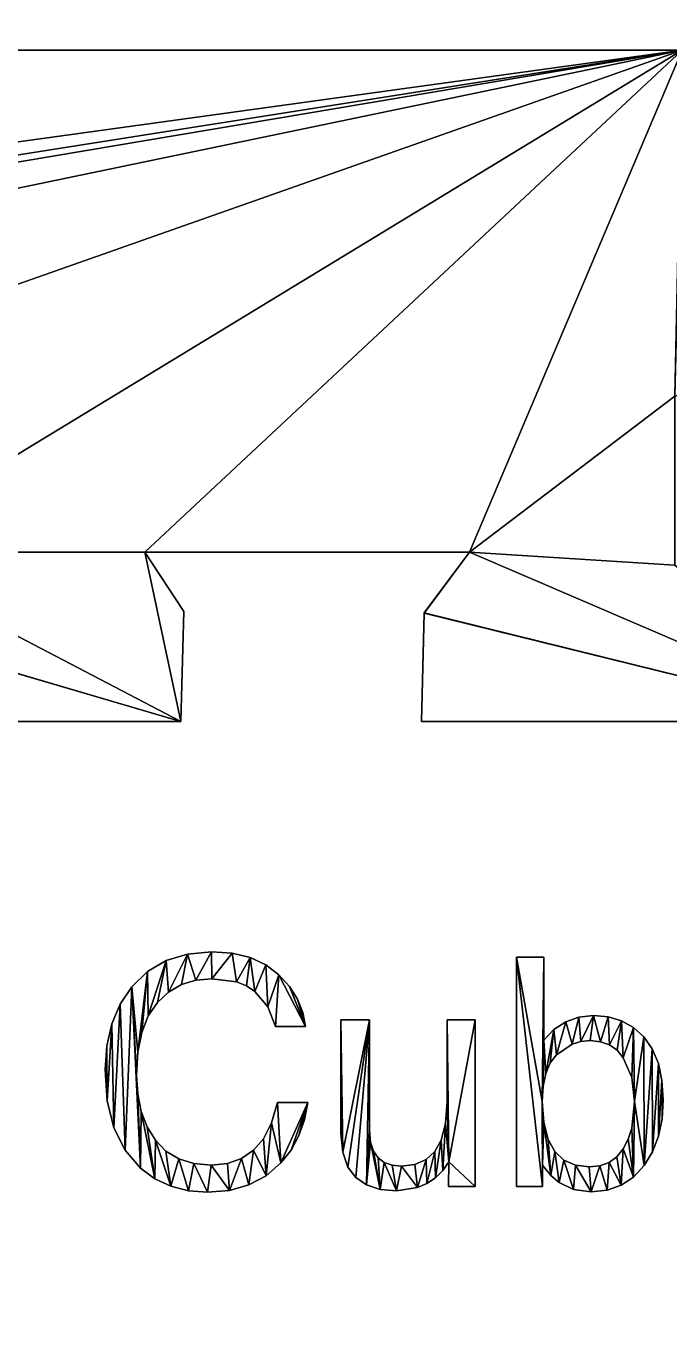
# Model space of a CAD drawing. Extents: x -74 to 237, y -40 to 259.
# Drawn here: x -1.8 to 24.8, y -29.3 to 24.5 of the extents above; entities that cross this region are included whole.
import ezdxf

# ---------------------------------------------------------------- set-up
doc = ezdxf.new("R2010")
doc.units = 0
doc.layers.get('0').update_dxf_attribs({"color": 13, "linetype": 'CONTINUOUS'})

# ---------------------------------------------------------------- blocks, each defined once
blk = doc.blocks.new('GROUP_1')
for p, q in [((98.957, 60.282, 0), (29.544, 60.282, 0)), ((98.957, 60.282, 10), (29.544, 60.282, 10)), ((76.694, 39.485, 0), (90.145, 39.485, 0)), ((78.312, 37.022, 0), (76.694, 39.485, 0)), ((78.312, 37.021, 10), (76.694, 39.485, 10)), ((76.694, 39.485, 10), (90.145, 39.485, 10)), ((76.694, 39.485, 0), (76.694, 39.485, 10)), ((90.145, 39.485, 0), (88.269, 36.96, 0)), ((90.145, 39.485, 10), (88.269, 36.959, 10)), ((90.145, 39.485, 0), (90.145, 39.485, 10)), ((78.191, 32.463, 0), (78.312, 37.022, 0)), ((78.191, 32.462, 10), (78.312, 37.021, 10)), ((78.312, 37.022, 0), (78.312, 37.021, 10)), ((88.269, 36.96, 0), (88.158, 32.463, 0)), ((88.269, 36.959, 10), (88.158, 32.462, 10)), ((88.269, 36.96, 0), (88.269, 36.959, 10)), ((62.767, 32.463, 0), (78.191, 32.463, 0)), ((62.767, 32.462, 10), (78.191, 32.462, 10)), ((78.191, 32.463, 0), (78.191, 32.462, 10)), ((88.158, 32.463, 0), (106.48, 32.462, 0)), ((88.158, 32.463, 0), (88.158, 32.462, 10)), ((88.158, 32.462, 10), (106.48, 32.462, 10))]:
    blk.add_line(p, q)
at = {"color": 178}
for p, q in [((80.312, 22.857, 0.051), (81.059, 22.68, 0.051)), ((81.059, 22.68, 0.051), (81.706, 22.384, 0.051)), ((92.097, 22.691, 0.051), (93.225, 22.691, 0.051)), ((92.097, 13.194, 0.051), (92.097, 22.691, 0.051)), ((93.225, 22.691, 0.051), (93.225, 19.257, 0.051)), ((81.706, 22.384, 0.051), (82.253, 21.969, 0.051)), ((78.213, 21.556, 0.051), (77.682, 21.249, 0.051)), ((78.811, 21.74, 0.051), (78.213, 21.556, 0.051)), ((80.908, 21.501, 0.051), (80.495, 21.668, 0.051)), ((82.253, 21.969, 0.051), (82.694, 21.48, 0.051)), ((77.682, 21.249, 0.051), (77.218, 20.819, 0.051)), ((81.257, 21.267, 0.051), (80.908, 21.501, 0.051)), ((82.694, 21.48, 0.051), (83.024, 20.958, 0.051)), ((77.218, 20.819, 0.051), (76.842, 20.263, 0.051)), ((83.024, 20.958, 0.051), (83.245, 20.404, 0.051)), ((76.842, 20.263, 0.051), (76.573, 19.575, 0.051)), ((83.245, 20.404, 0.051), (83.355, 19.817, 0.051)), ((84.823, 20.094, 0.051), (86.009, 20.094, 0.051)), ((89.217, 20.094, 0.051), (90.377, 20.094, 0.051)), ((90.377, 20.094, 0.051), (90.377, 13.194, 0.051)), ((93.642, 19.694, 0.051), (94.133, 20.014, 0.051)), ((94.133, 20.014, 0.051), (94.684, 20.21, 0.051)), ((94.684, 20.21, 0.051), (95.28, 20.275, 0.051)), ((95.28, 20.275, 0.051), (95.894, 20.22, 0.051)), ((95.894, 20.22, 0.051), (96.447, 20.053, 0.051)), ((96.447, 20.053, 0.051), (96.939, 19.777, 0.051)), ((83.355, 19.817, 0.051), (82.105, 19.817, 0.051)), ((93.225, 19.257, 0.051), (93.642, 19.694, 0.051)), ((96.939, 19.777, 0.051), (97.37, 19.389, 0.051)), ((97.37, 19.389, 0.051), (97.721, 18.894, 0.051)), ((94.401, 19.091, 0.051), (93.756, 18.651, 0.051)), ((94.761, 19.201, 0.051), (94.401, 19.091, 0.051)), ((95.145, 19.238, 0.051), (94.761, 19.201, 0.051)), ((95.571, 19.193, 0.051), (95.145, 19.238, 0.051)), ((95.943, 19.059, 0.051), (95.571, 19.193, 0.051)), ((96.259, 18.835, 0.051), (95.943, 19.059, 0.051)), ((97.721, 18.894, 0.051), (97.972, 18.293, 0.051)), ((93.495, 18.311, 0.051), (93.309, 17.875, 0.051)), ((93.756, 18.651, 0.051), (93.495, 18.311, 0.051)), ((96.52, 18.523, 0.051), (96.259, 18.835, 0.051)), ((93.309, 17.875, 0.051), (93.197, 17.344, 0.051)), ((97.972, 18.293, 0.051), (98.122, 17.587, 0.051)), ((93.197, 17.344, 0.051), (93.16, 16.719, 0.051)), ((98.122, 17.587, 0.051), (98.173, 16.777, 0.051)), ((76.406, 17.016, 0.051), (76.552, 16.302, 0.051)), ((93.16, 16.719, 0.051), (93.221, 15.838, 0.051)), ((98.173, 16.777, 0.051), (98.123, 15.993, 0.051)), ((76.552, 16.302, 0.051), (76.795, 15.667, 0.051)), ((81.952, 15.829, 0.051), (82.195, 16.673, 0.051)), ((82.195, 16.673, 0.051), (83.445, 16.673, 0.051)), ((83.445, 16.673, 0.051), (83.313, 15.956, 0.051)), ((76.795, 15.667, 0.051), (77.134, 15.111, 0.051)), ((81.609, 15.166, 0.051), (81.952, 15.829, 0.051)), ((83.313, 15.956, 0.051), (83.084, 15.3, 0.051)), ((88.979, 15.114, 0.051), (89.158, 15.802, 0.051)), ((93.221, 15.838, 0.051), (93.405, 15.14, 0.051)), ((96.724, 15.151, 0.051), (96.87, 15.614, 0.051)), ((98.123, 15.993, 0.051), (97.974, 15.279, 0.051)), ((77.134, 15.111, 0.051), (77.57, 14.659, 0.051)), ((81.196, 14.69, 0.051), (81.609, 15.166, 0.051)), ((83.084, 15.3, 0.051), (82.759, 14.703, 0.051)), ((88.712, 14.641, 0.051), (88.979, 15.114, 0.051)), ((93.405, 15.14, 0.051), (93.683, 14.641, 0.051)), ((96.52, 14.747, 0.051), (96.724, 15.151, 0.051)), ((97.974, 15.279, 0.051), (97.727, 14.634, 0.051)), ((77.57, 14.659, 0.051), (78.101, 14.336, 0.051)), ((80.699, 14.349, 0.051), (81.196, 14.69, 0.051)), ((82.759, 14.703, 0.051), (82.337, 14.167, 0.051)), ((85.113, 13.993, 0.051), (84.896, 14.61, 0.051)), ((86.051, 15.034, 0.051), (86.176, 14.65, 0.051)), ((86.176, 14.65, 0.051), (86.364, 14.38, 0.051)), ((88.348, 14.303, 0.051), (88.712, 14.641, 0.051)), ((93.683, 14.641, 0.051), (94.061, 14.285, 0.051)), ((96.257, 14.42, 0.051), (96.52, 14.747, 0.051)), ((97.727, 14.634, 0.051), (97.38, 14.058, 0.051)), ((78.101, 14.336, 0.051), (78.728, 14.142, 0.051)), ((78.728, 14.142, 0.051), (79.45, 14.077, 0.051)), ((79.45, 14.077, 0.051), (80.117, 14.145, 0.051)), ((80.117, 14.145, 0.051), (80.699, 14.349, 0.051)), ((82.337, 14.167, 0.051), (81.724, 13.635, 0.051)), ((86.364, 14.38, 0.051), (86.619, 14.187, 0.051)), ((86.619, 14.187, 0.051), (86.941, 14.071, 0.051)), ((86.941, 14.071, 0.051), (87.33, 14.032, 0.051)), ((87.33, 14.032, 0.051), (87.887, 14.1, 0.051)), ((87.887, 14.1, 0.051), (88.348, 14.303, 0.051)), ((89.295, 14.212, 0.051), (89.042, 13.85, 0.051)), ((89.282, 13.194, 0.051), (89.295, 14.212, 0.051)), ((93.523, 13.649, 0.051), (93.167, 14.077, 0.051)), ((93.167, 14.077, 0.051), (93.167, 13.194, 0.051)), ((94.061, 14.285, 0.051), (94.537, 14.071, 0.051)), ((94.537, 14.071, 0.051), (95.112, 14, 0.051)), ((95.112, 14, 0.051), (95.553, 14.046, 0.051)), ((95.553, 14.046, 0.051), (95.935, 14.187, 0.051)), ((95.935, 14.187, 0.051), (96.257, 14.42, 0.051)), ((97.38, 14.058, 0.051), (96.946, 13.584, 0.051)), ((77.778, 13.199, 0.051), (77.119, 13.511, 0.051)), ((85.44, 13.562, 0.051), (85.113, 13.993, 0.051)), ((85.883, 13.254, 0.051), (85.44, 13.562, 0.051)), ((88.734, 13.549, 0.051), (88.385, 13.312, 0.051)), ((89.042, 13.85, 0.051), (88.734, 13.549, 0.051)), ((93.856, 13.356, 0.051), (93.523, 13.649, 0.051)), ((96.946, 13.584, 0.051), (96.435, 13.246, 0.051)), ((78.504, 13.012, 0.051), (77.778, 13.199, 0.051)), ((86.445, 13.069, 0.051), (85.883, 13.254, 0.051)), ((87.123, 13.008, 0.051), (86.445, 13.069, 0.051)), ((88, 13.143, 0.051), (87.123, 13.008, 0.051)), ((88.385, 13.312, 0.051), (88, 13.143, 0.051)), ((90.377, 13.194, 0.051), (89.282, 13.194, 0.051)), ((93.167, 13.194, 0.051), (92.097, 13.194, 0.051)), ((94.458, 13.07, 0.051), (93.856, 13.356, 0.051)), ((95.183, 12.975, 0.051), (94.458, 13.07, 0.051)), ((95.847, 13.043, 0.051), (95.183, 12.975, 0.051)), ((96.435, 13.246, 0.051), (95.847, 13.043, 0.051))]:
    blk.add_line(p, q, dxfattribs=at)
for points in [[(77.119, 13.511, 0.051), (76.525, 13.948, 0.051), (75.88, 14.698, 0.051), (75.419, 15.628, 0.051), (75.142, 16.737, 0.051), (75.05, 18.026, 0.051), (75.119, 19.026, 0.051), (75.327, 19.932, 0.051), (75.673, 20.743, 0.051), (76.158, 21.46, 0.051), (76.814, 22.097, 0.051), (77.584, 22.552, 0.051), (78.467, 22.825, 0.051), (79.463, 22.916, 0.051), (80.312, 22.857, 0.051)], [(80.495, 21.668, 0.051), (79.476, 21.802, 0.051), (78.811, 21.74, 0.051)], [(82.105, 19.817, 0.051), (81.787, 20.637, 0.051), (81.257, 21.267, 0.051)], [(84.896, 14.61, 0.051), (84.823, 15.404, 0.051), (84.823, 20.094, 0.051)], [(86.009, 20.094, 0.051), (86.009, 15.514, 0.051), (86.051, 15.034, 0.051)], [(89.158, 15.802, 0.051), (89.217, 16.706, 0.051), (89.217, 20.094, 0.051)], [(76.573, 19.575, 0.051), (76.412, 18.757, 0.051), (76.358, 17.807, 0.051), (76.406, 17.016, 0.051)], [(96.87, 15.614, 0.051), (96.987, 16.719, 0.051), (96.87, 17.714, 0.051), (96.52, 18.523, 0.051)], [(81.724, 13.635, 0.051), (81.013, 13.254, 0.051), (80.203, 13.026, 0.051), (79.296, 12.95, 0.051), (78.504, 13.012, 0.051)]]:
    blk.add_polyline3d(points, dxfattribs=at)
mesh = blk.add_polyface()
corners = [(29.544, 103.639, 0), (53.445, 110.336, 0), (114.584, 103.639, 0), (34.664, 119.937, 0), (34.447, 120.09, 0), (34.259, 120.278, 0), (34.107, 120.495, 0), (62.053, 110.336, 0), (62.054, 120.765, 0), (77.318, 120.359, 0), (85.926, 120.359, 0), (88.269, 36.96, 0), (106.48, 32.462, 0), (88.158, 32.463, 0), (90.145, 39.485, 0), (98.654, 38.949, 0), (98.654, 45.949, 0), (127.995, 25.795, 0), (106.48, 7.449, 0), (98.957, 60.282, 0), (30.746, 50.864, 0), (29.544, 60.282, 0), (39.255, 50.864, 0), (53.447, 52.625, 0), (39.255, 45.891, 0), (51.303, 39.485, 0), (62.054, 52.625, 0), (62.056, 47.283, 0), (64.754, 39.485, 0), (76.694, 39.485, 0), (98.957, 58.341, 0), (130.021, 53.059, 0), (130.021, 58.341, 0), (62.878, 36.96, 0), (78.191, 32.463, 0), (62.767, 32.463, 0), (78.312, 37.022, 0), (24.22, 121.172, 0), (27.833, 143.627), (24.494, 42.269, 0), (27.106, 32.436, 0), (30.746, 45.891, 0), (52.8, 32.463, 0), (52.921, 37.022, 0), (53.447, 47.283, 0), (14.919, 87.125, 0), (15.711, 121.172, 0), (20.742, 58.916, 0), (15.711, 126.144, 0)]
mesh.append_faces([[corners[k] for k in face] for face in [(11, 12, 13), (31, 30, 32), (33, 34, 35), (34, 29, 36), (42, 25, 43)]], dxfattribs={"vtx0": -1})
mesh.append_faces([[corners[k] for k in face] for face in [(0, 1, 2), (3, 0, 4), (4, 0, 5), (5, 0, 6), (15, 14, 16), (12, 17, 18), (19, 20, 21), (20, 19, 22), (22, 23, 24), (23, 19, 26), (26, 19, 27), (29, 19, 14), (39, 38, 40), (40, 41, 42), (21, 38, 0), (41, 21, 20), (25, 44, 28), (44, 25, 23), (45, 46, 47), (46, 45, 48), (47, 37, 39)]], dxfattribs={"vtx0": -1, "vtx1": -1})
mesh.append_faces([[corners[k] for k in face] for face in [(1, 0, 3), (2, 7, 8), (2, 8, 9), (12, 14, 15), (22, 19, 23), (24, 23, 25), (27, 19, 28), (28, 19, 29), (14, 19, 16), (16, 30, 31), (34, 28, 29), (37, 38, 39), (40, 38, 21), (40, 21, 41), (42, 24, 25)]], dxfattribs={"vtx0": -1, "vtx1": -1, "vtx2": -1})
mesh.append_faces([[corners[k] for k in face] for face in [(2, 1, 7), (2, 9, 10), (12, 11, 14), (16, 19, 30), (34, 33, 28), (42, 41, 24), (28, 44, 27), (47, 46, 37)]], dxfattribs={"vtx0": -1, "vtx2": -1})
mesh = blk.add_polyface()
corners = [(64.754, 39.485, 10), (53.447, 47.283, 10), (51.303, 39.485, 10), (62.056, 47.283, 10), (78.191, 32.462, 10), (62.878, 36.959, 10), (62.767, 32.462, 10), (76.694, 39.485, 10), (78.312, 37.021, 10), (126.997, 7.449, 10), (106.48, 32.462, 10), (106.48, 7.449, 10), (29.544, 60.282, 10), (30.746, 50.864, 10), (98.957, 60.282, 10), (30.746, 45.891, 10), (39.255, 50.864, 10), (53.447, 52.624, 10), (62.054, 52.624, 10), (90.145, 39.485, 10), (98.654, 45.949, 10), (98.654, 38.949, 10), (98.957, 58.341, 10), (130.021, 53.059, 10), (15.711, 126.144, 10), (14.919, 87.125, 10), (15.711, 121.171, 10), (20.742, 58.916, 10), (24.22, 121.171, 10), (24.494, 42.268, 10), (24.22, 126.144, 10), (34.259, 120.277, 10), (29.544, 103.639, 10), (34.447, 120.089, 10), (34.664, 119.937, 10), (53.445, 110.336, 10), (114.584, 103.639, 10), (62.053, 110.336, 10), (62.053, 115.677, 10), (62.053, 120.358, 10), (77.318, 120.358, 10), (85.926, 120.358, 10), (130.021, 58.341, 10), (27.833, 143.627, 10), (27.106, 32.436, 10), (52.8, 32.462, 10), (39.255, 45.891, 10), (52.921, 37.021, 10), (88.269, 36.959, 10), (88.158, 32.462, 10)]
mesh.append_faces([[corners[k] for k in face] for face in [(4, 5, 6), (7, 4, 8), (9, 10, 11), (2, 45, 47), (10, 48, 49)]], dxfattribs={"vtx0": -1})
mesh.append_faces([[corners[k] for k in face] for face in [(0, 1, 2), (1, 0, 3), (5, 4, 0), (12, 13, 14), (13, 12, 15), (17, 2, 1), (20, 19, 21), (14, 20, 22), (24, 25, 26), (27, 26, 25), (26, 27, 28), (28, 29, 30), (31, 32, 33), (33, 32, 34), (35, 36, 37), (37, 36, 38), (40, 36, 41), (15, 45, 46), (46, 45, 16), (32, 43, 12), (48, 10, 19)]], dxfattribs={"vtx0": -1, "vtx1": -1})
mesh.append_faces([[corners[k] for k in face] for face in [(0, 4, 7), (14, 16, 17), (17, 16, 2), (14, 3, 0), (14, 0, 7), (14, 19, 20), (20, 23, 22), (34, 32, 35), (38, 36, 39), (43, 30, 29), (43, 44, 12), (12, 44, 15), (16, 45, 2), (19, 10, 21)]], dxfattribs={"vtx0": -1, "vtx1": -1, "vtx2": -1})
mesh.append_faces([[corners[k] for k in face] for face in [(14, 13, 16), (14, 17, 18), (14, 18, 3), (14, 7, 19), (28, 27, 29), (35, 32, 36), (43, 29, 44), (15, 44, 45)]], dxfattribs={"vtx0": -1, "vtx2": -1})
mesh.append_faces([[corners[k] for k in face] for face in [(42, 22, 23)]], dxfattribs={"vtx1": -1})
mesh = blk.add_polyface()
corners = [(29.544, 60.282, 10), (98.957, 60.282, 0), (29.544, 60.282, 0), (98.957, 60.282, 10)]
mesh.append_faces([[corners[k] for k in face] for face in [(0, 1, 2), (1, 0, 3)]], dxfattribs={"vtx0": -1})
mesh = blk.add_polyface()
corners = [(90.145, 39.485, 10), (76.694, 39.485, 0), (90.145, 39.485, 0), (76.694, 39.485, 10)]
mesh.append_faces([[corners[k] for k in face] for face in [(0, 1, 2), (1, 0, 3)]], dxfattribs={"vtx0": -1})
mesh = blk.add_polyface()
corners = [(78.312, 37.022, 0), (76.694, 39.485, 10), (78.312, 37.021, 10), (76.694, 39.485, 0)]
mesh.append_faces([[corners[k] for k in face] for face in [(0, 1, 2), (1, 0, 3)]], dxfattribs={"vtx0": -1})
mesh = blk.add_polyface()
corners = [(90.145, 39.485, 10), (88.269, 36.96, 0), (88.269, 36.959, 10), (90.145, 39.485, 0)]
mesh.append_faces([[corners[k] for k in face] for face in [(0, 1, 2), (1, 0, 3)]], dxfattribs={"vtx0": -1})
mesh = blk.add_polyface()
corners = [(78.191, 32.463, 0), (78.312, 37.021, 10), (78.191, 32.462, 10), (78.312, 37.022, 0)]
mesh.append_faces([[corners[k] for k in face] for face in [(0, 1, 2), (1, 0, 3)]], dxfattribs={"vtx0": -1})
mesh = blk.add_polyface()
corners = [(88.269, 36.959, 10), (88.158, 32.463, 0), (88.158, 32.462, 10), (88.269, 36.96, 0)]
mesh.append_faces([[corners[k] for k in face] for face in [(0, 1, 2), (1, 0, 3)]], dxfattribs={"vtx0": -1})
mesh = blk.add_polyface()
corners = [(78.191, 32.462, 10), (62.767, 32.463, 0), (78.191, 32.463, 0), (62.767, 32.462, 10)]
mesh.append_faces([[corners[k] for k in face] for face in [(0, 1, 2), (1, 0, 3)]], dxfattribs={"vtx0": -1})
mesh = blk.add_polyface()
corners = [(106.48, 32.462, 10), (88.158, 32.463, 0), (106.48, 32.462, 0), (88.158, 32.462, 10)]
mesh.append_faces([[corners[k] for k in face] for face in [(0, 1, 2), (1, 0, 3)]], dxfattribs={"vtx0": -1})
mesh = blk.add_polyface(dxfattribs=at)
corners = [(75.142, 16.737, 0.051), (75.119, 19.026, 0.051), (75.05, 18.026, 0.051), (75.327, 19.932, 0.051), (75.419, 15.628, 0.051), (75.673, 20.743, 0.051), (75.88, 14.698, 0.051), (76.158, 21.46, 0.051), (76.525, 13.948, 0.051), (76.358, 17.807, 0.051), (76.406, 17.016, 0.051), (76.552, 16.302, 0.051), (77.119, 13.511, 0.051), (76.795, 15.667, 0.051), (77.134, 15.111, 0.051), (77.778, 13.199, 0.051), (77.57, 14.659, 0.051), (78.101, 14.336, 0.051), (78.504, 13.012, 0.051), (78.728, 14.142, 0.051), (79.296, 12.95, 0.051), (79.45, 14.077, 0.051), (80.203, 13.026, 0.051), (80.117, 14.145, 0.051), (80.699, 14.349, 0.051), (81.013, 13.254, 0.051), (81.196, 14.69, 0.051), (81.724, 13.635, 0.051), (81.609, 15.166, 0.051), (81.952, 15.829, 0.051), (82.337, 14.167, 0.051), (82.195, 16.673, 0.051), (83.445, 16.673, 0.051), (82.759, 14.703, 0.051), (83.084, 15.3, 0.051), (83.313, 15.956, 0.051), (76.412, 18.757, 0.051), (76.814, 22.097, 0.051), (76.573, 19.575, 0.051), (76.842, 20.263, 0.051), (77.584, 22.552, 0.051), (77.218, 20.819, 0.051), (77.682, 21.249, 0.051), (78.467, 22.825, 0.051), (78.213, 21.556, 0.051), (78.811, 21.74, 0.051), (79.463, 22.916, 0.051), (79.476, 21.802, 0.051), (80.312, 22.857, 0.051), (80.495, 21.668, 0.051), (81.059, 22.68, 0.051), (80.908, 21.501, 0.051), (81.257, 21.267, 0.051), (81.706, 22.384, 0.051), (81.787, 20.637, 0.051), (82.253, 21.969, 0.051), (82.105, 19.817, 0.051), (83.355, 19.817, 0.051), (82.694, 21.48, 0.051), (83.024, 20.958, 0.051), (83.245, 20.404, 0.051)]
mesh.append_faces([[corners[k] for k in face] for face in [(0, 1, 2), (32, 34, 35), (59, 57, 60)]], dxfattribs={"vtx0": -1, "color": 178})
mesh.append_faces([[corners[k] for k in face] for face in [(1, 0, 3), (3, 4, 5), (5, 6, 7), (9, 8, 10), (10, 8, 11), (11, 12, 13), (13, 12, 14), (14, 15, 16), (16, 15, 17), (17, 18, 19), (19, 20, 21), (21, 22, 23), (23, 22, 24), (24, 25, 26), (26, 27, 28), (28, 27, 29), (29, 30, 31), (31, 30, 32), (7, 36, 37), (36, 7, 9), (37, 39, 40), (40, 42, 43), (43, 45, 46), (46, 47, 48), (48, 49, 50), (50, 52, 53), (53, 54, 55), (55, 57, 58), (58, 57, 59)]], dxfattribs={"vtx0": -1, "vtx1": -1, "color": 178})
mesh.append_faces([[corners[k] for k in face] for face in [(7, 8, 9)]], dxfattribs={"vtx0": -1, "vtx1": -1, "vtx2": -1, "color": 178})
mesh.append_faces([[corners[k] for k in face] for face in [(3, 0, 4), (5, 4, 6), (7, 6, 8), (11, 8, 12), (14, 12, 15), (17, 15, 18), (19, 18, 20), (21, 20, 22), (24, 22, 25), (26, 25, 27), (29, 27, 30), (32, 30, 33), (32, 33, 34), (37, 36, 38), (37, 38, 39), (40, 39, 41), (40, 41, 42), (43, 42, 44), (43, 44, 45), (46, 45, 47), (48, 47, 49), (50, 49, 51), (50, 51, 52), (53, 52, 54), (55, 54, 56), (55, 56, 57)]], dxfattribs={"vtx0": -1, "vtx2": -1, "color": 178})
mesh = blk.add_polyface(dxfattribs=at)
corners = [(93.167, 13.194, 0.051), (92.097, 22.691, 0.051), (92.097, 13.194, 0.051), (93.16, 16.719, 0.051), (93.167, 14.077, 0.051), (93.221, 15.838, 0.051), (93.523, 13.649, 0.051), (93.405, 15.14, 0.051), (93.683, 14.641, 0.051), (93.856, 13.356, 0.051), (94.061, 14.285, 0.051), (94.458, 13.07, 0.051), (94.537, 14.071, 0.051), (95.183, 12.975, 0.051), (95.112, 14, 0.051), (95.553, 14.046, 0.051), (95.847, 13.043, 0.051), (95.935, 14.187, 0.051), (96.435, 13.246, 0.051), (96.257, 14.42, 0.051), (96.52, 14.747, 0.051), (96.946, 13.584, 0.051), (96.724, 15.151, 0.051), (96.87, 15.614, 0.051), (96.987, 16.719, 0.051), (97.38, 14.058, 0.051), (97.37, 19.389, 0.051), (97.721, 18.894, 0.051), (97.727, 14.634, 0.051), (97.972, 18.293, 0.051), (97.974, 15.279, 0.051), (98.122, 17.587, 0.051), (98.123, 15.993, 0.051), (98.173, 16.777, 0.051), (93.309, 17.875, 0.051), (93.225, 19.257, 0.051), (93.197, 17.344, 0.051), (93.642, 19.694, 0.051), (93.495, 18.311, 0.051), (93.756, 18.651, 0.051), (94.133, 20.014, 0.051), (94.401, 19.091, 0.051), (94.684, 20.21, 0.051), (94.761, 19.201, 0.051), (95.28, 20.275, 0.051), (95.145, 19.238, 0.051), (95.571, 19.193, 0.051), (95.894, 20.22, 0.051), (95.943, 19.059, 0.051), (96.447, 20.053, 0.051), (96.259, 18.835, 0.051), (96.52, 18.523, 0.051), (96.939, 19.777, 0.051), (96.87, 17.714, 0.051), (93.225, 22.691, 0.051)]
mesh.append_faces([[corners[k] for k in face] for face in [(0, 1, 2), (31, 32, 33)]], dxfattribs={"vtx0": -1, "color": 178})
mesh.append_faces([[corners[k] for k in face] for face in [(3, 4, 5), (5, 6, 7), (7, 6, 8), (8, 9, 10), (10, 11, 12), (12, 13, 14), (14, 13, 15), (15, 16, 17), (17, 18, 19), (19, 18, 20), (20, 21, 22), (22, 21, 23), (23, 21, 24), (26, 25, 27), (27, 28, 29), (29, 30, 31), (34, 35, 36), (35, 34, 37), (37, 39, 40), (40, 41, 42), (42, 43, 44), (44, 46, 47), (47, 48, 49), (49, 51, 52), (52, 24, 26), (54, 36, 35)]], dxfattribs={"vtx0": -1, "vtx1": -1, "color": 178})
mesh.append_faces([[corners[k] for k in face] for face in [(1, 0, 3), (24, 25, 26)]], dxfattribs={"vtx0": -1, "vtx1": -1, "vtx2": -1, "color": 178})
mesh.append_faces([[corners[k] for k in face] for face in [(3, 0, 4), (5, 4, 6), (8, 6, 9), (10, 9, 11), (12, 11, 13), (15, 13, 16), (17, 16, 18), (20, 18, 21), (24, 21, 25), (27, 25, 28), (29, 28, 30), (31, 30, 32), (37, 34, 38), (37, 38, 39), (40, 39, 41), (42, 41, 43), (44, 43, 45), (44, 45, 46), (47, 46, 48), (49, 48, 50), (49, 50, 51), (52, 51, 53), (52, 53, 24), (3, 54, 1), (54, 3, 36)]], dxfattribs={"vtx0": -1, "vtx2": -1, "color": 178})
mesh = blk.add_polyface(dxfattribs=at)
corners = [(90.377, 13.194, 0.051), (89.295, 14.212, 0.051), (89.282, 13.194, 0.051), (85.883, 13.254, 0.051), (86.051, 15.034, 0.051), (86.009, 15.514, 0.051), (86.445, 13.069, 0.051), (86.176, 14.65, 0.051), (86.364, 14.38, 0.051), (86.619, 14.187, 0.051), (87.123, 13.008, 0.051), (86.941, 14.071, 0.051), (87.33, 14.032, 0.051), (88, 13.143, 0.051), (87.887, 14.1, 0.051), (88.348, 14.303, 0.051), (88.385, 13.312, 0.051), (88.712, 14.641, 0.051), (88.734, 13.549, 0.051), (88.979, 15.114, 0.051), (89.042, 13.85, 0.051), (89.158, 15.802, 0.051), (89.217, 16.706, 0.051), (89.217, 20.094, 0.051), (90.377, 20.094, 0.051), (84.896, 14.61, 0.051), (84.823, 20.094, 0.051), (84.823, 15.404, 0.051), (86.009, 20.094, 0.051), (85.113, 13.993, 0.051), (85.44, 13.562, 0.051)]
mesh.append_faces([[corners[k] for k in face] for face in [(0, 1, 2), (25, 26, 27)]], dxfattribs={"vtx0": -1, "color": 178})
mesh.append_faces([[corners[k] for k in face] for face in [(4, 6, 7), (7, 6, 8), (8, 6, 9), (9, 10, 11), (11, 10, 12), (12, 13, 14), (14, 13, 15), (15, 16, 17), (17, 18, 19), (19, 20, 21), (21, 1, 22), (22, 1, 23), (23, 1, 24), (24, 1, 0), (26, 25, 28), (28, 3, 5)]], dxfattribs={"vtx0": -1, "vtx1": -1, "color": 178})
mesh.append_faces([[corners[k] for k in face] for face in [(3, 4, 5), (4, 3, 6), (9, 6, 10), (12, 10, 13), (15, 13, 16), (17, 16, 18), (19, 18, 20), (21, 20, 1), (28, 25, 29), (28, 29, 30), (28, 30, 3)]], dxfattribs={"vtx0": -1, "vtx2": -1, "color": 178})

msp = doc.modelspace()

# ---------------------------------------------------------------- block references
msp.add_blockref('GROUP_1', (-73.589, -36.768))

doc.saveas('drawing.dxf')
